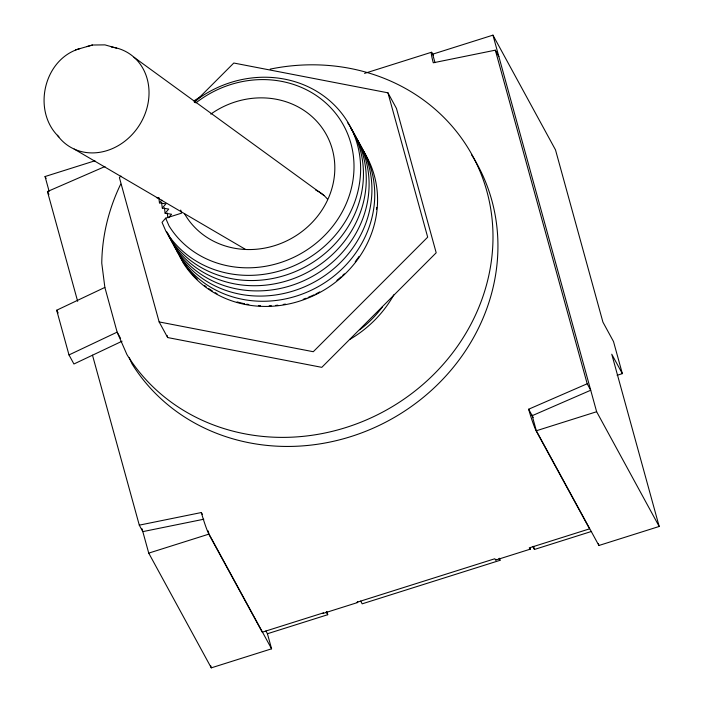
<?xml version="1.0" encoding="UTF-8"?>
<svg xmlns="http://www.w3.org/2000/svg" width="703" height="703" viewBox="0 0 703 703"><rect width="100%" height="100%" fill="white"/><g stroke="black" fill="none" stroke-linecap="round" stroke-linejoin="round"><path stroke-width="1.05" d="M168.544 217.728L171.567 214.248L165.117 213.246L168.746 209.063L162.296 208.07L165.917 203.888L159.467 202.886L161.883 200.1M180.733 210.065L181.585 213.15L165.662 218.176L162.033 222.359L165.934 231.305A106.065 96.891 -28.6 0 0 311.534 256.217A106.065 96.891 -28.6 0 0 342.458 114.317A106.065 96.891 -28.6 0 0 194.16 101.786M120.942 176.04L119.396 177.587L159.142 321.93L167.657 337.554L321.798 367.344L436.194 252.781L396.457 108.438L387.942 92.814L233.8 63.024L194.38 102.506M79.852 48.621C43.551 59.026 31.846 111.162 58.911 136.9M122.085 341.201L73.929 363.996L68.991 354.927L56.679 310.225L104.87 287.422L101.768 263.212A199.441 182.2 -28.6 0 1 120.696 184.142M68.991 354.927L117.137 332.141L104.87 287.422M77.664 301.341L47.444 191.55L104.975 166.532M530.466 547.778A18.102 1.547 72.5 0 1 529.262 547.883L589.553 528.849L536.6 431.73A17.97 1.529 72.5 0 1 528.656 409.216L587.19 383.768L495.334 50.168L433.276 62.787A19.253 1.643 72.5 0 1 432.389 53.217L433.443 55.142M532.189 415.693L590.713 390.244L587.19 383.768M364.549 73.384L431.475 52.259M49.131 191.348L45.054 176.532L94.949 160.785M617.12 375.288L622.348 373.636L613.517 341.561L602.928 322.132L555.502 149.88L492.952 35.15L432.653 54.184L434.99 62.646M142.032 528.788L148.737 553.12L209.028 534.087L208.158 530.914M536.336 430.763L596.636 411.73L659.186 526.468L598.894 545.493L536.336 430.763L531.969 414.902M323.09 613.42L357.546 602.55M495.826 560.019L530.282 549.148M265.919 630.96L267.43 633.737L327.721 614.712L326.86 611.575M499.42 558.235L499.991 560.326L362.177 603.833L360.665 601.056M532.927 546.67L534.447 549.456L591.618 531.406M148.737 553.12L211.287 667.85L271.578 648.816L267.43 633.737M86.847 46.626L92.383 45.018L104.94 44.878L116.68 48.208M75.616 49.86L92.383 45.018M92.488 355.182L139.291 525.15L201.348 512.54L202.359 514.385M203.808 519.227L142.814 531.626L139.291 525.15M156.646 197.71L158.799 198.044M159.142 321.93L313.283 351.72L427.679 237.166L387.942 92.814M74.175 149.08L245.584 249.433M133.983 57.259L323.925 195.434M495.334 50.168L498.866 56.644M622.348 373.636L611.759 354.215L659.186 526.468M528.656 409.216L533.234 417.617M498.981 558.472L499.991 560.326M326.21 611.926L327.721 614.712M45.054 176.532L46.108 178.465M47.444 191.55L48.955 194.327M120.6 338.486L117.137 332.141L126.909 354.54A199.441 182.2 -28.6 0 0 371.456 417.661A199.441 182.2 -28.6 0 0 486.221 188.984A199.441 182.2 -28.6 0 0 270.154 69.122M209.556 535.045L271.578 648.816M56.679 310.225L58.164 312.94M165.662 218.176L169.063 225.971A100.757 92.049 -28.6 0 0 307.378 249.627A100.757 92.049 -28.6 0 0 336.755 114.826A100.757 92.049 -28.6 0 0 195.873 102.919M179.845 255.426L182.885 262.386A106.065 96.891 -28.6 0 0 326.526 288.555A106.065 96.891 -28.6 0 0 361.896 148.843M176.585 249.249L180.056 257.21A106.065 96.891 -28.6 0 0 323.705 283.379A106.065 96.891 -28.6 0 0 359.075 143.667M175.065 247.052L177.235 252.026A106.065 96.891 -28.6 0 0 320.876 278.195A106.065 96.891 -28.6 0 0 356.254 138.482M170.943 238.888L174.406 246.85A106.065 96.891 -28.6 0 0 318.055 273.019A106.065 96.891 -28.6 0 0 353.424 133.306M168.114 233.712L171.585 241.665A106.065 96.891 -28.6 0 0 315.234 267.834A106.065 96.891 -28.6 0 0 350.604 128.122M166.593 231.515L168.764 236.489A106.065 96.891 -28.6 0 0 312.404 262.658A106.065 96.891 -28.6 0 0 347.783 122.946M129.308 357.757L131.856 363.6A199.441 182.2 -28.6 0 0 399.286 414.48A199.441 182.2 -28.6 0 0 471.643 154.906M492.952 35.15L596.636 411.73M598.341 543.489L598.894 545.493M533.586 546.319L534.447 549.456M167.077 335.445L167.657 337.554M210.707 665.732L211.287 667.85M167.244 212.991L167.797 217.341M164.423 207.807L165.117 213.246M161.593 202.631L162.296 208.07M158.773 197.446L159.467 202.886M201.348 512.54A17.97 1.529 72.5 0 0 209.292 535.053L262.245 632.173L322.536 613.139A22.979 1.96 72.5 0 0 323.292 612.594M357.739 601.715A22.979 1.96 72.5 0 1 356.992 602.26L494.807 558.753A18.102 1.547 72.5 0 0 496.046 559.395M194.116 100.801A199.441 182.2 -28.6 0 1 201.418 96.17M393.9 294.733A112.41 102.691 -28.6 0 1 349.611 339.531M376.667 207.385A105.441 96.329 -28.6 0 1 376.465 209.538M359.075 256.402A105.441 96.329 -28.6 0 1 355.235 261.692M344.321 273.862A105.441 96.329 -28.6 0 1 342.73 275.365M341.113 276.841A105.441 96.329 -28.6 0 1 336.904 280.409M319.698 291.921A105.441 96.329 -28.6 0 1 315.928 293.889M314.013 294.821A105.441 96.329 -28.6 0 1 308.16 297.413M306.183 298.195A105.441 96.329 -28.6 0 1 303.204 299.311M285.383 304.074A105.441 96.329 -28.6 0 1 283.212 304.452M277.799 305.19A105.441 96.329 -28.6 0 1 275.638 305.41M271.34 305.717A105.441 96.329 -28.6 0 1 269.187 305.805M260.549 305.743A105.441 96.329 -28.6 0 1 258.388 305.612M248.809 304.513A105.441 96.329 -28.6 0 1 246.718 304.162M244.609 303.749A105.441 96.329 -28.6 0 1 237.131 301.921M217.051 293.722A105.441 96.329 -28.6 0 1 215.171 292.668M212.403 290.998A105.441 96.329 -28.6 0 1 208.8 288.643M206.181 286.762A105.441 96.329 -28.6 0 1 204.485 285.471M197.209 279.153A105.441 96.329 -28.6 0 1 183.993 262.984M111.364 46.996A55.265 47.848 -56.8 0 1 139.915 124.326A55.265 47.848 -56.8 0 1 57.382 135.213M315.682 190.065A43.516 37.672 -56.8 0 1 327.37 198.993M382.458 306.877A106.065 96.891 -28.6 0 1 359.69 329.812M210.803 114.114A81.197 74.184 -28.6 0 1 322.862 128.948A81.197 74.184 -28.6 0 1 294.733 236.498A81.197 74.184 -28.6 0 1 184.678 213.984"/></g></svg>
